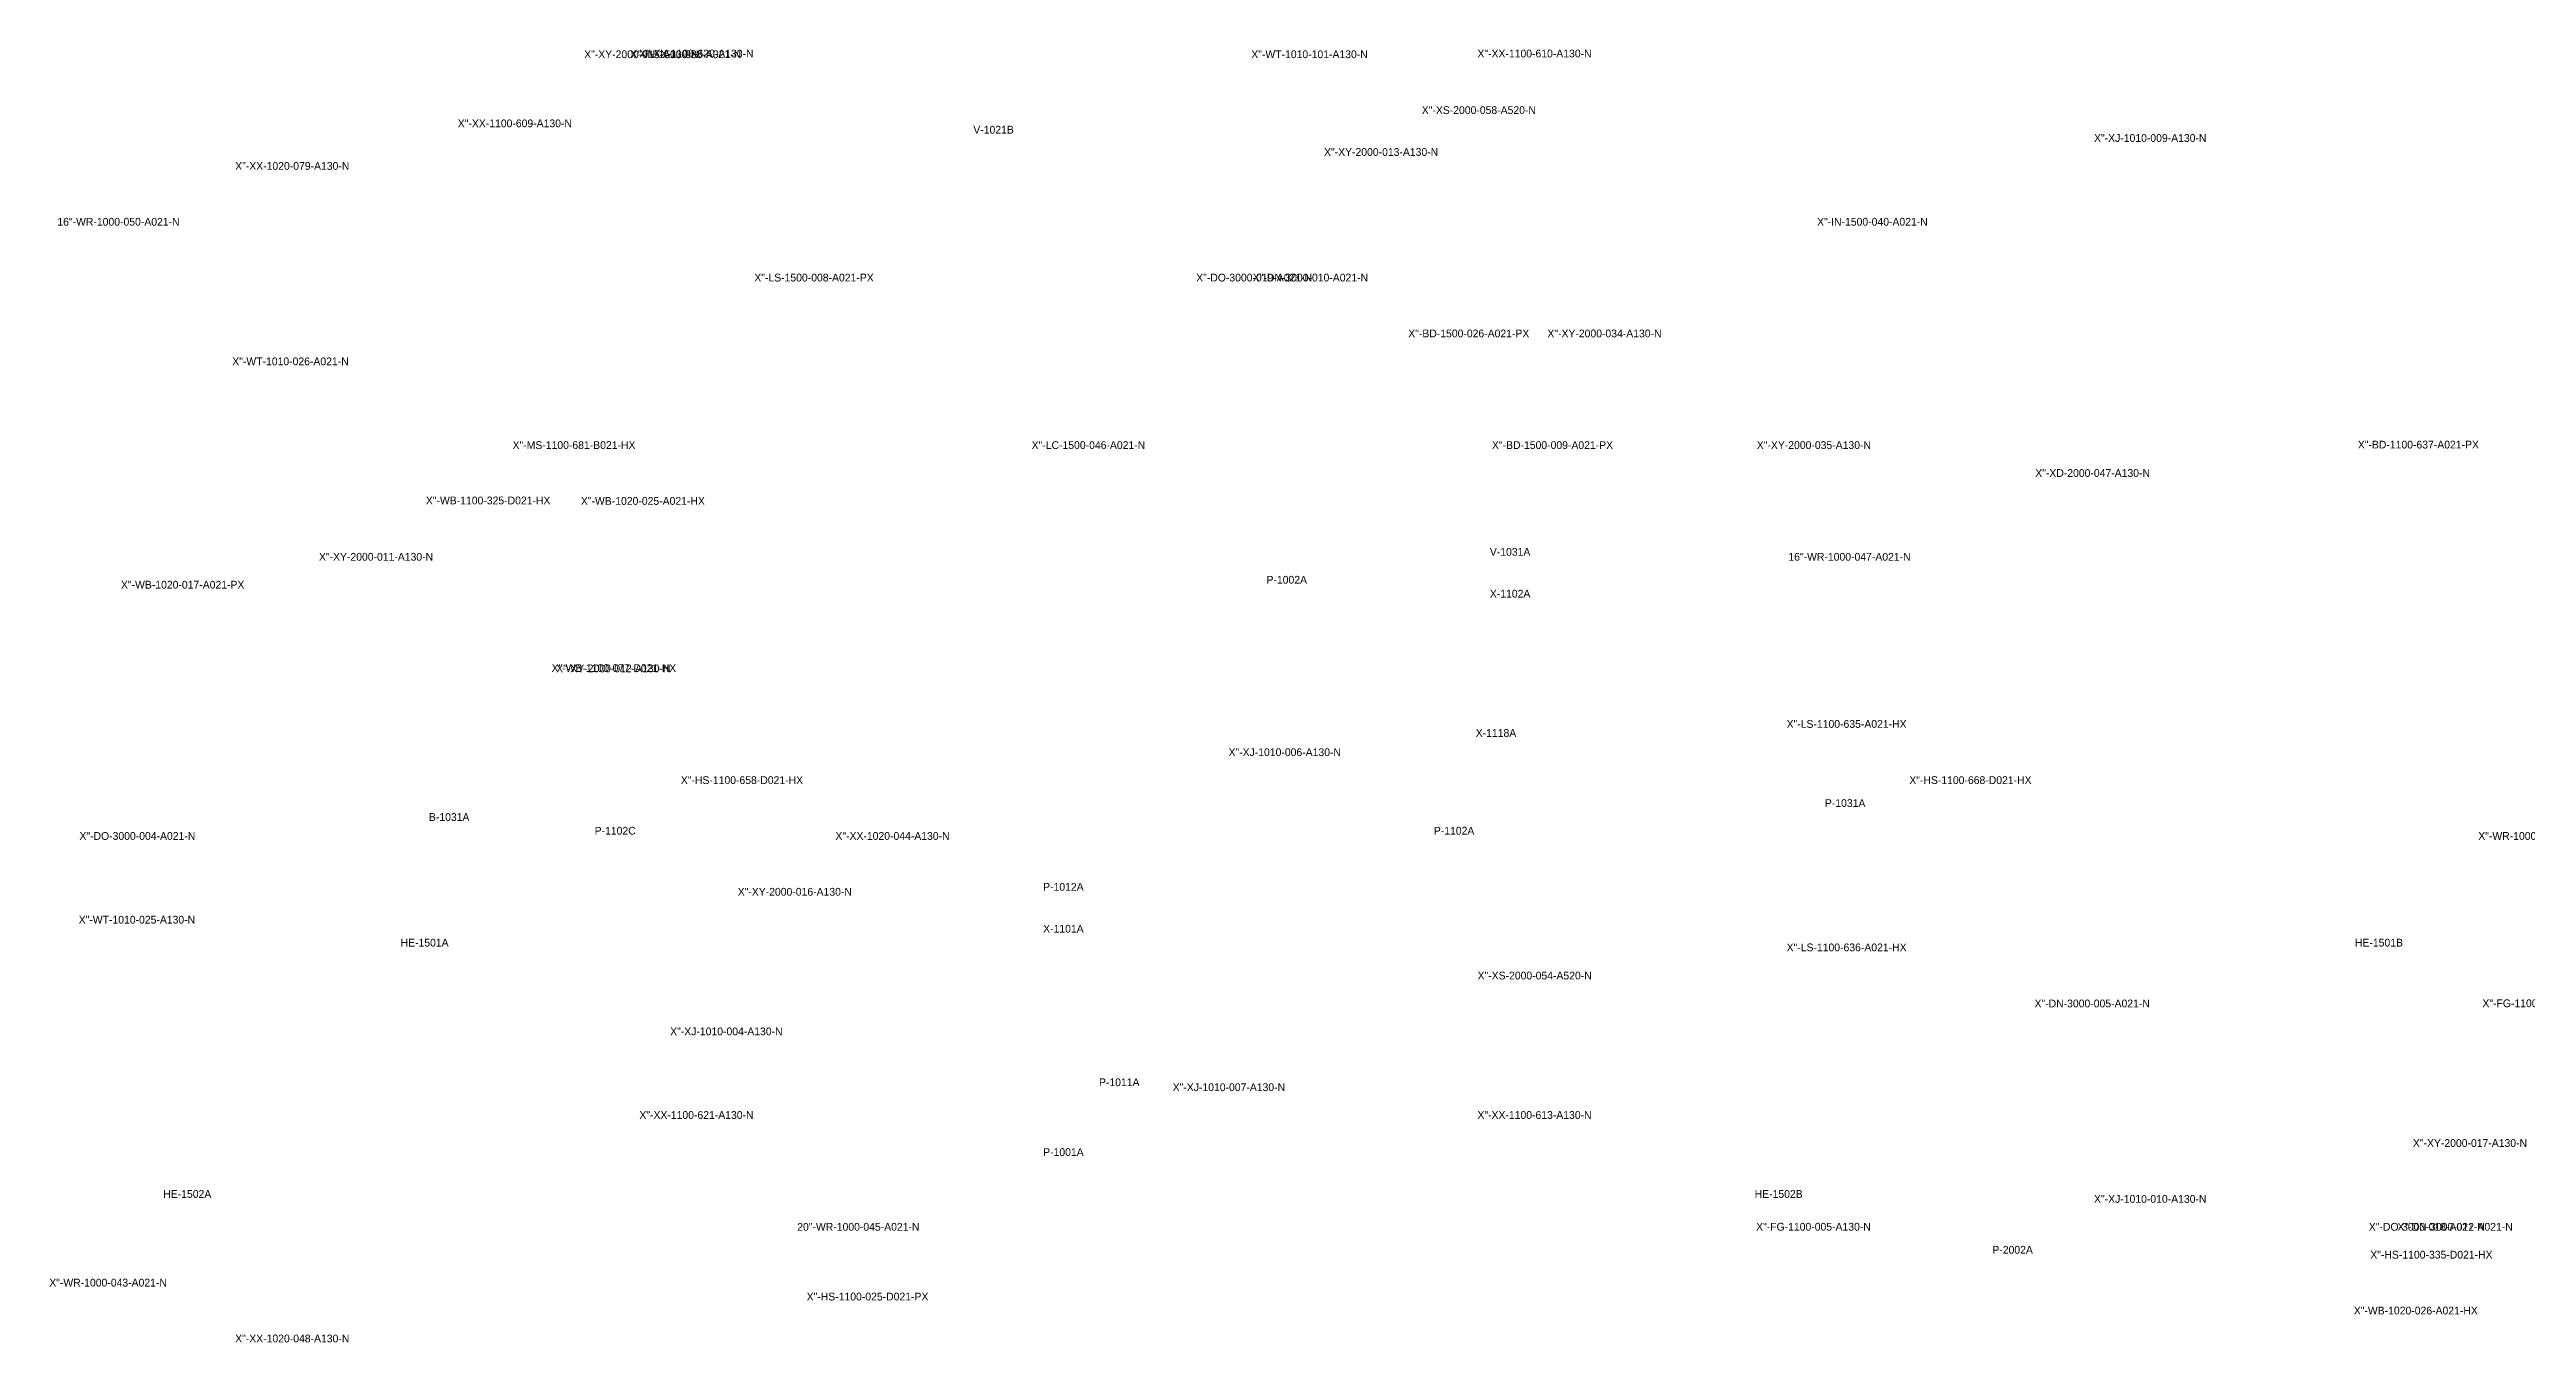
# Model space of a CAD drawing. Header units: metres. Extents: x 0 to 2536, y 0 to 1695.
# Drawn here: x 754 to 1550, y 856 to 1271 of the extents above; entities that cross this region are included whole.
import ezdxf

# ---------------------------------------------------------------- set-up
doc = ezdxf.new("R2010")
doc.units = ezdxf.units.M
doc.layers.add('REVIEW', color=1, linetype='Continuous')

msp = doc.modelspace()

# ---------------------------------------------------------------- texts
at = {"layer": 'REVIEW', "char_height": 2.5, "attachment_point": 1}
for s, insert in [('X"-XY-2000-015-A130-N', (926.28, 1270.89)), ('X"-IN-1500-038-A021-N', (941.16, 1270.89)), ('X"-XX-1100-620-A130-N', (944.02, 1271.12)), ('X"-WT-1010-101-A130-N', (1140.65, 1270.89)), ('X"-XX-1100-610-A130-N', (1213.31, 1271.12)), ('X"-XS-2000-058-A520-N', (1195.42, 1252.94)), ('X"-XX-1100-609-A130-N', (885.67, 1248.68)), ('V-1021B', (1051.33, 1246.64)), ('X"-XJ-1010-009-A130-N', (1411.44, 1243.97)), ('X"-XX-1020-079-A130-N', (814.14, 1235)), ('X"-XY-2000-013-A130-N', (1164.02, 1239.49)), ('16"-WR-1000-050-A021-N', (757, 1217.06)), ('X"-IN-1500-040-A021-N', (1322.44, 1217.06)), ('X"-LS-1500-008-A021-PX', (980.95, 1199.12)), ('X"-DO-3000-019-A021-N', (1122.94, 1199.12)), ('X"-DN-3000-010-A021-N', (1141.12, 1199.12)), ('X"-BD-1500-026-A021-PX', (1191.07, 1181.17)), ('X"-XY-2000-034-A130-N', (1235.79, 1181.17)), ('X"-WT-1010-026-A021-N', (813.2, 1172.2)), ('X"-MS-1100-681-B021-HX', (903.28, 1145.29)), ('X"-LC-1500-046-A021-N', (1070.06, 1145.29)), ('X"-BD-1500-009-A021-PX', (1217.98, 1145.29)), ('X"-XY-2000-035-A130-N', (1303.08, 1145.29)), ('X"-BD-1100-637-A021-PX', (1496.2, 1145.45)), ('X"-XD-2000-047-A130-N', (1392.55, 1136.32)), ('X"-WB-1100-325-D021-HX', (875.41, 1127.5)), ('X"-WB-1020-025-A021-HX', (925.23, 1127.35)), ('X"-XY-2000-011-A130-N', (841.06, 1109.4)), ('V-1031A', (1217.3, 1110.99)), ('16"-WR-1000-047-A021-N', (1313.22, 1109.4)), ('X"-WB-1020-017-A021-PX', (777.44, 1100.43)), ('P-1002A', (1145.53, 1102.02)), ('X-1102A', (1217.3, 1097.54)), ('X"-WB-1100-077-D021-HX', (915.81, 1073.64)), ('X"-XY-2000-012-A130-N', (917.31, 1073.52)), ('X-1118A', (1212.76, 1052.79)), ('X"-LS-1100-635-A021-HX', (1312.66, 1055.69)), ('X"-XJ-1010-006-A130-N', (1133.33, 1046.6)), ('X"-HS-1100-658-D021-HX', (957.34, 1037.63)), ('X"-HS-1100-668-D021-HX', (1352.08, 1037.63)), ('P-1031A', (1324.95, 1030.25)), ('X"-DO-3000-004-A021-N', (764.09, 1019.69)), ('B-1031A', (876.39, 1025.77)), ('P-1102C', (929.65, 1021.37)), ('X"-XX-1020-044-A130-N', (1007.02, 1019.69)), ('P-1102A', (1199.3, 1021.37)), ('X"-WR-1000-023-A021-N', (1534.91, 1019.69)), ('P-1012A', (1073.76, 1003.34)), ('X"-XY-2000-016-A130-N', (975.62, 1001.75)), ('X"-WT-1010-025-A130-N', (763.86, 992.78)), ('X-1101A', (1073.76, 989.88)), ('HE-1501A', (867.29, 985.4)), ('X"-LS-1100-636-A021-HX', (1312.66, 983.88)), ('HE-1501B', (1495.28, 985.4)), ('X"-XS-2000-054-A520-N', (1213.36, 974.83)), ('X"-DN-3000-005-A021-N', (1392.32, 965.86)), ('X"-FG-1100-007-A130-N', (1536.23, 965.92)), ('X"-XJ-1010-004-A130-N', (953.91, 956.89)), ('P-1011A', (1091.7, 940.54)), ('X"-XJ-1010-007-A130-N', (1115.39, 938.95)), ('X"-XX-1100-621-A130-N', (944.02, 930.02)), ('X"-XX-1100-613-A130-N', (1213.31, 930.02)), ('P-1001A', (1073.76, 918.11)), ('X"-XY-2000-017-A130-N', (1513.9, 921.01)), ('HE-1502A', (791.03, 904.65)), ('HE-1502B', (1302.39, 904.65)), ('X"-XJ-1010-010-A130-N', (1411.44, 903.06)), ('20"-WR-1000-045-A021-N', (994.74, 894.09)), ('X"-FG-1100-005-A130-N', (1302.85, 894.11)), ('X"-DO-3000-018-A021-N', (1499.74, 894.09)), ('X"-DN-3000-012-A021-N', (1508.94, 894.09)), ('P-2002A', (1378.78, 886.71)), ('X"-HS-1100-335-D021-HX', (1500.22, 885.13)), ('X"-WR-1000-043-A021-N', (754.41, 876.15)), ('X"-HS-1100-025-D021-PX', (997.78, 871.67)), ('X"-WB-1020-026-A021-HX', (1494.91, 867.18)), ('X"-XX-1020-048-A130-N', (814.14, 858.21))]:
    msp.add_mtext(s, dxfattribs=dict(at, insert=insert))

doc.saveas('drawing.dxf')
